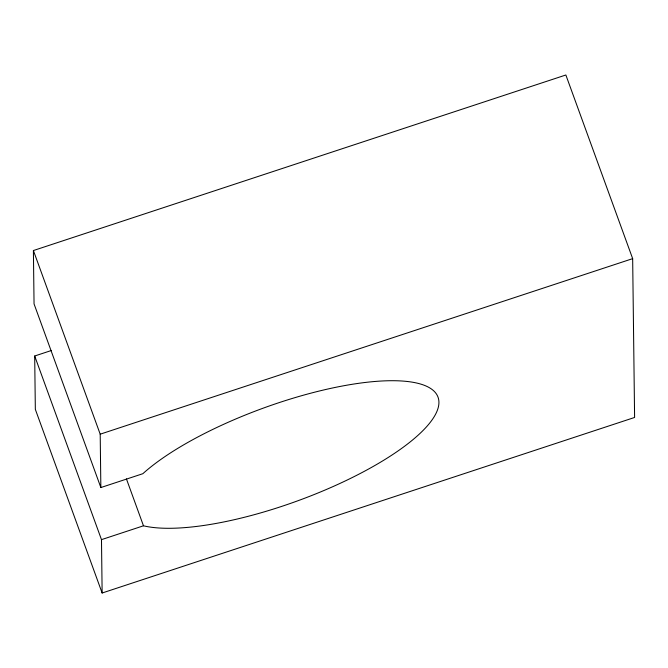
<?xml version="1.0" encoding="UTF-8"?>
<svg xmlns="http://www.w3.org/2000/svg" width="668" height="668" viewBox="0 0 668 668"><rect width="100%" height="100%" fill="white"/><g stroke="black" fill="none" stroke-linecap="round" stroke-linejoin="round"><path stroke-width="1" d="M102.137 593.009L101.486 539.644L143.478 525.799A167.693 49.432 -20 0 0 382.789 460.82A167.693 49.432 -20 0 0 381.812 381.002A167.693 49.432 -20 0 0 142.843 473.704L100.851 487.548L34.051 303.907L33.4 250.542L565.863 74.991L632.663 258.641L634.6 417.458L102.137 593.009L35.337 409.359L34.686 355.994L51.294 350.525M100.851 487.548L100.2 434.183L632.663 258.641M126.427 478.906L143.478 525.799M33.4 250.542L100.2 434.183M34.686 355.994L101.486 539.644"/></g></svg>
